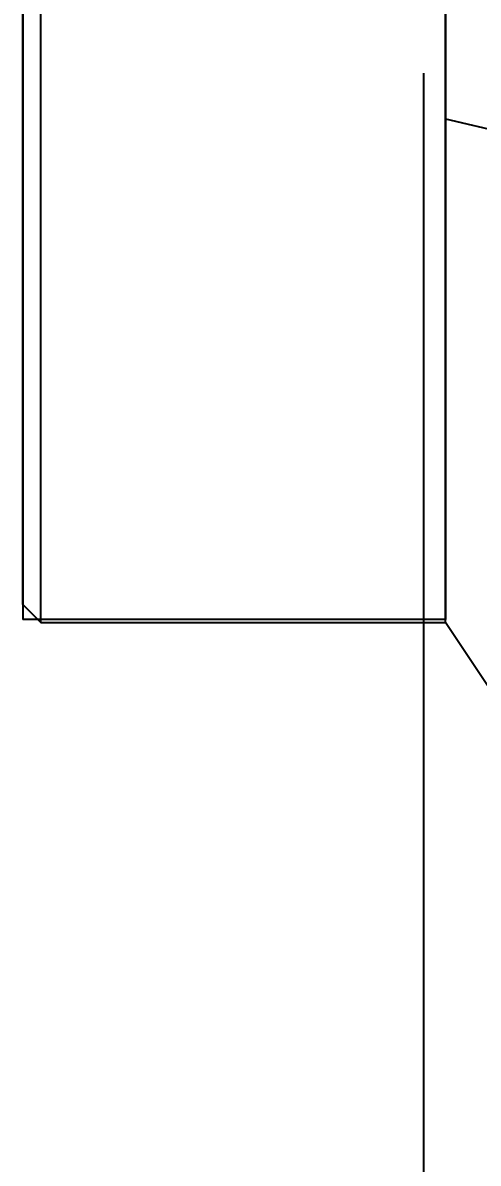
# Model space of a CAD drawing. Header units: inches. Extents: x -116 to 250, y -285 to 80.
# Drawn here: x 21.565 to 22.166, y -193.77 to -192.265 of the extents above; entities that cross this region are included whole.
import ezdxf

# ---------------------------------------------------------------- set-up
doc = ezdxf.new("R2010")
doc.units = ezdxf.units.IN
doc.header["$MEASUREMENT"] = 0
for name, color, linetype in [('LAY0001', 7, 'Continuous'), ('LAYER_CURVE', 7, 'Continuous'), ('LAYER_FEATURE', 7, 'Continuous'), ('trajectories', 3, 'Continuous')]:
    doc.layers.add(name, color=color, linetype=linetype)
doc.dimstyles.get("Standard").update_dxf_attribs({"dimtxt": 0.18, "dimasz": 0.18, "dimexe": 0.18, "dimexo": 0.0625, "dimgap": 0.09, "dimtad": 0, "dimtih": 1, "dimtoh": 1, "dimdec": 4, "dimzin": 0, "dimdsep": 46, "dimtxsty": 'Standard', "dimcen": 0.09, "dimadec": 0, "dimazin": 0, "dimtfac": 1, "dimtdec": 4, "dimtofl": 0, "dimtmove": 0, "dimatfit": 3, "dimfxl": 1, "dimtolj": 1, "dimtzin": 0, "dimarcsym": 0})

# ---------------------------------------------------------------- blocks, each defined once
blk = doc.blocks.new('*D126')
at = {"layer": 'Defpoints', "color": 0, "transparency": 16777216}
for p in [(22.0934, -192.2691), (23.7304, -192.2691), (23.7304, -194.7413)]:
    blk.add_point(p, dxfattribs=at)
at = {"layer": 'trajectories', "color": 0, "lineweight": -2, "transparency": 16777216}
for p, q in [((22.0934, -192.3316), (22.0934, -194.9213)), ((23.7304, -192.3316), (23.7304, -194.9213)), ((22.2734, -194.7413), (22.4169, -194.7413)), ((23.5504, -194.7413), (23.4069, -194.7413))]:
    blk.add_line(p, q, dxfattribs=at)
at = {"layer": 'trajectories', "color": 0, "transparency": 16777216}
for points in [[(22.2734, -194.7113), (22.2734, -194.7713), (22.0934, -194.7413)], [(23.5504, -194.7113), (23.5504, -194.7713), (23.7304, -194.7413)]]:
    blk.add_solid(points, dxfattribs=at)
at = {"layer": 'trajectories', "color": 0, "transparency": 16777216, "insert": (22.9119, -194.7413), "char_height": 0.18, "attachment_point": 5}
blk.add_mtext('\\A1;1.6370', dxfattribs=at)

msp = doc.modelspace()

# ---------------------------------------------------------------- linework, layer by layer
at = {"layer": 'LAY0001', "color": 7, "linetype": 'Continuous'}
for p, q in [((21.56501, -191.48562), (21.56501, -193.05255)), ((22.12249, -191.48562), (22.12249, -193.05255))]:
    msp.add_line(p, q, dxfattribs=at)
at = {"layer": 'LAY0001', "color": 6, "linetype": 'Continuous'}
msp.add_line((22.12249, -193.05255), (21.56501, -193.05255), dxfattribs=at)
at = {"layer": 'LAYER_CURVE', "color": 40, "linetype": 'Continuous'}
msp.add_line((22.12249, -192.3922), (22.25399, -192.42306), dxfattribs=at)
at = {"layer": 'LAYER_FEATURE', "color": 7, "linetype": 'Continuous'}
for p, q in [((21.58863, -193.05649), (21.58863, -191.48169)), ((22.12249, -193.05649), (22.12249, -191.48169)), ((21.56501, -193.03287), (21.56501, -191.50531)), ((21.56501, -193.03287), (21.58863, -193.05649)), ((21.58863, -193.05649), (22.12249, -193.05649)), ((22.12249, -193.0561), (22.18574, -193.15097))]:
    msp.add_line(p, q, dxfattribs=at)

# ---------------------------------------------------------------- dimensions: what is measured, and where the dimension line sits
at = {"layer": 'trajectories'}
dim = msp.add_linear_dim(base=(23.73036, -194.74132), p1=(22.09336, -192.26909), p2=(23.73036, -192.26909), dimstyle='Standard', dxfattribs=at)
dim.commit()
dim.dimension.update_dxf_attribs({"geometry": '*D126', "text_midpoint": (22.91186, -194.74132)})

doc.saveas('drawing.dxf')
